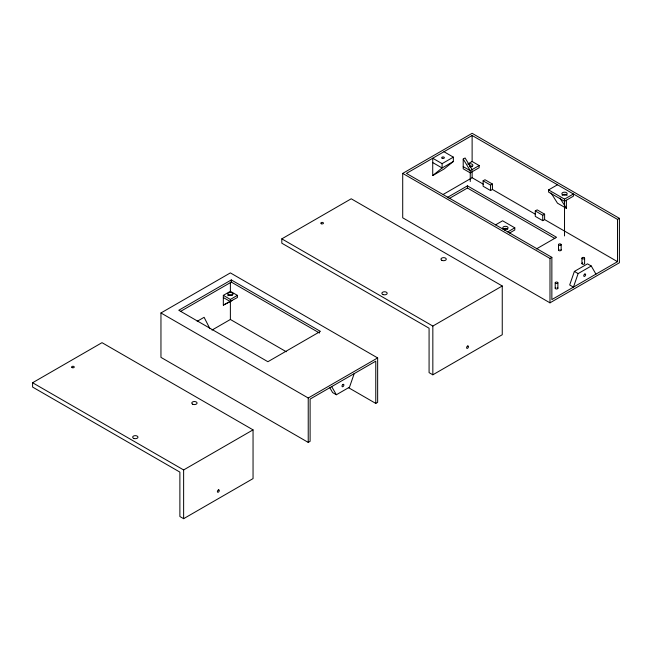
<?xml version="1.0" encoding="UTF-8"?>
<svg xmlns="http://www.w3.org/2000/svg" width="652" height="652" viewBox="0 0 652 652"><rect width="100%" height="100%" fill="white"/><g stroke="black" fill="none" stroke-linecap="round" stroke-linejoin="round"><path stroke-width="0.98" d="M504.721 230.132L505.194 228.233M354.199 373.629L349.505 387.166L336.375 394.745L332.626 392.585L329.806 387.712M591.258 266.008L587.509 263.84L574.371 271.428L569.685 284.965L573.434 287.133L578.128 273.587L591.258 266.008L595.944 274.133M453.36 157.148L442.105 163.644L432.724 158.232L432.724 175.559L442.105 167.98L453.36 161.484L453.36 157.148L443.979 151.729M453.36 161.484L443.979 169.064L432.724 175.559M32.6 382.74L102.014 342.667L253.049 429.864L253.049 478.601L183.628 518.682L179.879 516.514L179.879 472.105L32.6 387.076L32.6 382.74L183.628 469.937L253.049 429.864M281.811 238.86L351.224 198.787L502.252 285.983L502.252 334.729L432.838 374.802L429.081 372.634L429.081 328.225L281.811 243.196L281.811 238.86L432.838 326.057L502.252 285.983M375.772 403.417L375.772 361.167L310.107 399.081L310.107 441.322L308.233 442.406L160.954 357.377L160.954 312.968L230.376 272.895L377.647 357.924L377.647 402.333L375.772 403.417L348.437 387.63M402.708 173.399L472.121 133.318L619.4 218.347L619.4 262.756L549.986 302.838L402.708 217.809L402.708 173.399L549.986 258.428L551.861 257.344L551.861 299.586L617.525 261.672L617.525 219.431L472.121 135.486L406.457 173.399L551.861 257.344M231.313 279.928L178.778 310.262L267.899 361.713L320.425 331.379L231.313 279.928L231.313 282.096L319.553 333.042M180.531 311.42L231.313 282.096M223.334 295.364L230.376 291.305L237.409 295.364L237.409 297.532L223.334 305.12L223.334 295.364L230.376 299.431L237.409 295.364M467.728 164.019L472.121 161.484L479.155 165.543L479.155 167.711L470.247 172.853L463.213 168.795L463.213 159.047L465.088 157.963L472.121 169.601M223.334 305.12L232.251 300.515M197.181 321.306L204.109 317.304L209.911 328.698M479.155 165.543L470.247 170.685L463.213 166.627M443.23 194.41L472.121 177.727L483.271 184.166M211.99 330.083L230.376 319.472L286.293 351.754M447.296 197.483L467.435 185.853L556.547 237.304L536.409 248.934M449.049 198.632L467.435 188.02L554.803 238.461M492.447 189.463L490.565 190.547L483.108 186.236L483.108 180.824L484.982 179.74L492.447 184.043L492.447 189.463L535.398 214.263M483.108 180.824L490.565 185.127L492.447 184.043M548.577 189.911L564.526 199.121L573.434 193.978L573.434 196.146L564.526 201.289L548.577 192.079L548.577 189.911L557.484 184.769M495.577 224.85L502.611 220.783L514.803 227.825L514.803 229.993L509.53 233.041M544.616 219.577L542.733 220.661L535.276 216.358L535.276 210.938L537.158 209.862L544.616 214.166L544.616 219.577L617.525 261.672M507.769 231.884L514.803 227.825M535.276 210.938L542.733 215.25L544.616 214.166M160.954 312.968L308.233 397.997L377.647 357.924M617.525 219.431L619.4 218.347M566.401 200.205L566.401 208.33L557.484 203.188L551.054 192.968M432.724 162.568L442.105 167.98L442.105 163.644M574.371 271.428L578.128 273.587M223.334 297.532L230.376 301.599M559.97 198.118L566.401 208.33M463.213 159.047L470.247 170.685L470.247 181.517M331.689 386.628L336.375 394.745M584.608 258.151A1.328 0.766 0 0 1 582.619 258.82A1.328 0.766 0 0 1 582.619 257.491A1.328 0.766 0 0 1 584.608 258.151L584.608 263.571M581.959 258.151L581.959 263.571M564.526 199.121L564.526 235.951M561.16 244.614A1.328 0.766 0 0 1 559.172 245.282A1.328 0.766 0 0 1 559.172 243.954A1.328 0.766 0 0 1 561.16 244.614L561.16 250.034M558.503 244.614L558.503 250.034M557.876 282.797A1.328 0.766 0 0 1 555.887 283.457A1.328 0.766 0 0 1 555.887 282.137A1.328 0.766 0 0 1 557.876 282.797L557.876 288.217M555.219 282.797L555.219 288.217M549.986 258.428L549.986 302.838M542.733 215.25L542.733 220.661M490.565 185.127L490.565 190.547M472.121 135.486L472.121 161.484M472.121 170.685L472.121 177.727M467.435 185.853L467.435 188.02M432.838 326.057L432.838 374.802M308.233 397.997L308.233 442.406M230.376 282.251L230.376 291.305M230.376 299.431L230.376 319.472M183.628 469.937L183.628 518.682M557.696 287.834A1.328 0.766 0 0 1 557.216 288.877A1.328 0.766 0 0 1 555.398 288.6A1.328 0.766 0 0 1 555.887 287.548M584.567 263.375A1.328 0.766 0 0 1 583.736 264.288A1.328 0.766 0 0 1 582.081 263.897A1.328 0.766 0 0 1 582.619 262.911M560.981 249.651A1.328 0.766 0 0 1 560.5 250.694A1.328 0.766 0 0 1 558.683 250.417A1.328 0.766 0 0 1 559.172 249.366M469.562 165.958A2.657 1.532 0 0 1 472.545 166.676M468.372 164.19A2.657 1.532 0 0 1 472.806 164.875A2.657 1.532 0 0 1 469.562 166.749M562.171 195.16A2.657 1.532 0 0 1 564.762 194.345A2.657 1.532 0 0 1 567.053 195.413M503.124 229.227A2.657 1.532 0 0 1 507.721 229.227M227.809 295.78A2.657 1.532 0 0 1 232.251 295.095M343.082 384.387L342.838 384.525A1.328 0.766 -60 0 0 342.007 386.065A1.328 0.766 -60 0 0 342.805 386.693L343.05 386.554A1.328 0.766 -60 0 0 343.881 385.022A1.328 0.766 -60 0 0 343.082 384.387M584.828 274.06L584.583 274.199A1.328 0.766 -60 0 0 583.752 275.739A1.328 0.766 -60 0 0 584.551 276.366L584.795 276.228A1.328 0.766 -60 0 0 585.626 274.696A1.328 0.766 -60 0 0 584.828 274.06M467.688 346.033L467.443 346.163A1.328 0.766 -60 0 0 466.604 347.703A1.328 0.766 -60 0 0 467.402 348.331L467.647 348.201A1.328 0.766 -60 0 0 468.486 346.66A1.328 0.766 -60 0 0 467.688 346.033M218.477 489.913L218.233 490.043A1.328 0.766 -60 0 0 217.401 491.584A1.328 0.766 -60 0 0 218.2 492.211L218.444 492.073A1.328 0.766 -60 0 0 219.276 490.54A1.328 0.766 -60 0 0 218.477 489.913M504.102 229.154A2.657 1.532 0 0 0 508.079 227.825A2.657 1.532 0 0 0 504.102 226.497A2.657 1.532 0 0 0 504.102 229.154M562.725 194.834A2.657 1.532 0 0 0 567.11 194.043A2.657 1.532 0 0 0 563.736 192.242A2.657 1.532 0 0 0 562.725 194.834M442.195 158.281A1.328 0.766 0 0 0 444.346 157.817A1.328 0.766 0 0 0 442.586 156.969A1.328 0.766 0 0 0 442.195 158.281M72.087 367.622A1.328 0.766 0 0 0 74.246 367.166A1.328 0.766 0 0 0 72.478 366.318A1.328 0.766 0 0 0 72.087 367.622M192.617 404.175A2.657 1.532 0 0 0 197.002 403.384A2.657 1.532 0 0 0 193.628 401.591A2.657 1.532 0 0 0 192.617 404.175M133.994 438.494A2.657 1.532 0 0 0 137.971 437.174A2.657 1.532 0 0 0 133.994 435.846A2.657 1.532 0 0 0 133.994 438.494M441.828 260.303A2.657 1.532 0 0 0 446.212 259.512A2.657 1.532 0 0 0 442.83 257.711A2.657 1.532 0 0 0 441.828 260.303M321.297 223.742A1.328 0.766 0 0 0 323.449 223.286A1.328 0.766 0 0 0 321.689 222.438A1.328 0.766 0 0 0 321.297 223.742M383.197 294.623A2.657 1.532 0 0 0 387.182 293.294A2.657 1.532 0 0 0 383.197 291.966A2.657 1.532 0 0 0 383.197 294.623M229.048 295.34A2.657 1.532 0 0 0 233.025 294.011A2.657 1.532 0 0 0 229.048 292.691A2.657 1.532 0 0 0 229.048 295.34"/></g></svg>
